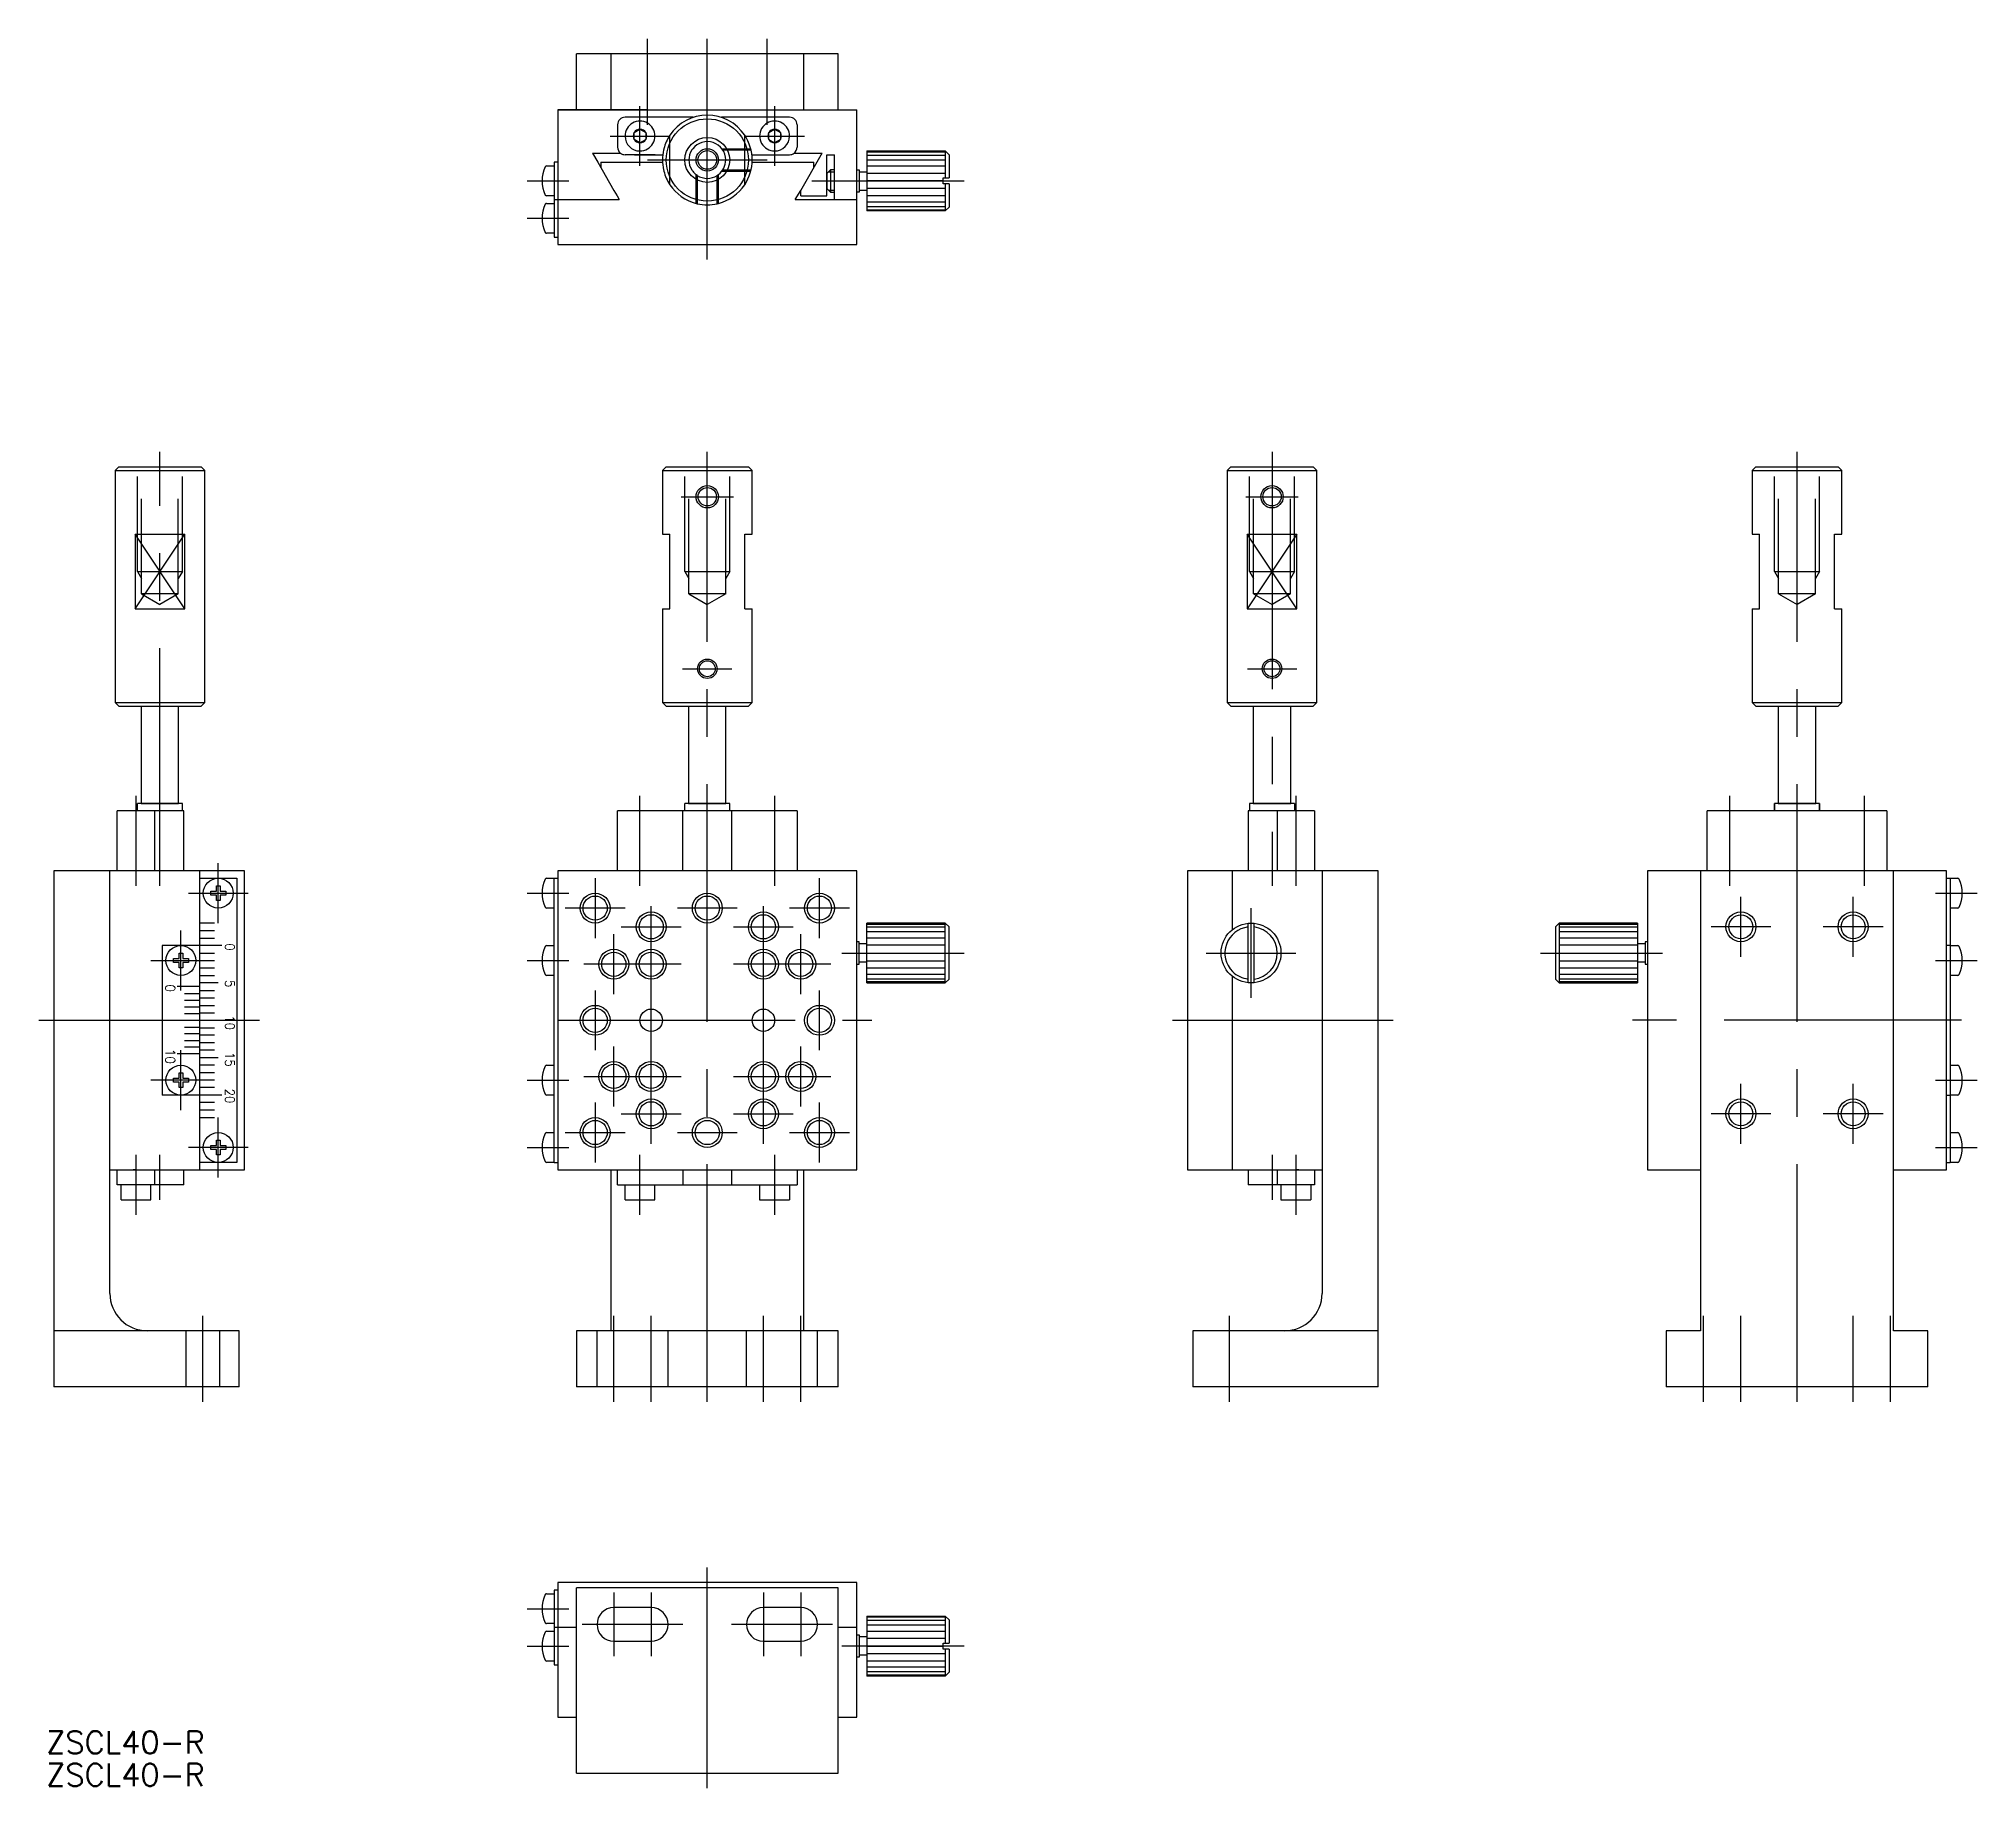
# Model space of a CAD drawing. Extents: x -88 to 172, y -103 to 131.
import ezdxf

# ---------------------------------------------------------------- set-up
doc = ezdxf.new("R2010")
doc.units = 0
doc.linetypes.add('CENTER', pattern=[50.8, 31.75, -6.35, 6.35, -6.35])
doc.linetypes.add('DASHED', pattern=[19.05, 12.7, -6.35])
doc.layers.get('0').update_dxf_attribs({"linetype": 'CONTINUOUS'})
doc.layers.add('CENTER', color=1, linetype='CENTER')
doc.styles.add('CONVERTER_2', font='txt.shx', dxfattribs={"width": 0.9})
doc.styles.get("Standard").update_dxf_attribs({"font": 'txt.shx', "height": 3, "bigfont": 'bigfont.shx'})

msp = doc.modelspace()

# ---------------------------------------------------------------- linework, layer by layer
at = {"color": 7, "linetype": 'CONTINUOUS'}
for p, q in [((-15.77, 121.72), (-15.77, 129.22)), ((19.23, 129.22), (-15.77, 129.22)), ((-11.17, 129.22), (-11.17, 121.72)), ((14.63, 121.72), (14.63, 129.22)), ((19.23, 121.72), (19.23, 129.22)), ((-18.27, 121.72), (19.23, 121.72)), ((-15.77, 121.72), (-18.27, 121.72)), ((-18.27, 121.72), (-18.27, 110.22)), ((-6.27, 121.72), (-15.77, 121.72)), ((-10.27, 119.72), (-10.27, 116.72)), ((-0.14, 120.72), (-9.27, 120.72)), ((12.73, 120.72), (3.61, 120.72)), ((13.73, 119.72), (13.73, 116.72)), ((19.23, 121.72), (21.73, 121.72)), ((21.73, 110.22), (21.73, 121.72)), ((-8.05, 118.67), (-7.27, 119.12)), ((-8.05, 117.77), (-8.05, 118.67)), ((-7.27, 117.32), (-8.05, 117.77)), ((-7.27, 119.12), (-6.49, 118.67)), ((-7.27, 117.32), (-6.49, 117.77)), ((-6.49, 118.67), (-6.49, 117.77)), ((9.95, 118.67), (10.73, 119.12)), ((9.95, 117.77), (9.95, 118.67)), ((9.95, 117.77), (10.73, 117.32)), ((10.73, 119.12), (11.51, 118.67)), ((11.51, 117.77), (10.73, 117.32)), ((11.51, 118.67), (11.51, 117.77)), ((-19.76, 114.22), (-18.77, 114.22)), ((-18.77, 114.72), (-18.77, 109.72)), ((-18.27, 114.72), (-18.77, 114.72)), ((-13.62, 115.92), (-12.92, 114.72)), ((-13.62, 115.92), (-9.87, 115.92)), ((-12.92, 114.72), (-10.75, 110.95)), ((-12.5, 114.72), (-12.5, 113.98)), ((-12.5, 114.72), (-4.26, 114.72)), ((-5.22, 115.72), (-9.27, 115.72)), ((-8.02, 115.72), (-4.22, 115.72)), ((7.69, 115.72), (12.73, 115.72)), ((7.73, 114.72), (15.97, 114.72)), ((13.33, 115.92), (17.08, 115.92)), ((14.22, 110.95), (16.97, 115.72)), ((15.97, 113.98), (15.97, 114.72)), ((16.97, 115.72), (17.08, 115.92)), ((17.72, 110.22), (17.72, 115.72)), ((17.72, 115.72), (18.72, 115.72)), ((18.72, 109.72), (18.72, 115.72)), ((23.06, 116.22), (33.56, 116.22)), ((23.06, 116.22), (23.06, 113.45)), ((33.56, 116.08), (23.06, 116.08)), ((23.06, 115.68), (33.56, 115.68)), ((23.06, 115.05), (33.56, 115.05)), ((23.06, 114.22), (33.56, 114.22)), ((33.56, 116.22), (33.56, 112.62)), ((34.06, 115.72), (33.56, 116.22)), ((34.06, 115.72), (34.06, 112.62)), ((18.22, 113.72), (17.72, 113.22)), ((17.72, 113.22), (17.72, 111.22)), ((17.72, 112.22), (17.72, 113.22)), ((18.22, 113.72), (18.22, 110.72)), ((18.72, 113.72), (18.22, 113.72)), ((21.73, 113.72), (22.06, 113.72)), ((22.06, 113.72), (22.06, 110.72)), ((22.06, 113.45), (23.06, 113.45)), ((23.06, 113.45), (23.06, 112.22)), ((23.06, 113.26), (33.56, 113.26)), ((23.06, 112.22), (23.06, 111)), ((33.26, 112.22), (23.06, 112.22)), ((33.26, 112.22), (33.26, 112.62)), ((33.26, 112.62), (34.06, 112.62)), ((33.26, 111.82), (33.26, 112.22)), ((34.06, 111.82), (33.26, 111.82)), ((33.56, 111.82), (33.56, 108.22)), ((34.06, 111.82), (34.06, 108.72)), ((-18.77, 110.22), (-19.76, 110.22)), ((-19.76, 109.22), (-18.77, 109.22)), ((-18.77, 109.72), (-18.77, 104.72)), ((-18.77, 109.72), (-18.27, 109.72)), ((-18.27, 110.22), (-18.27, 109.72)), ((-18.27, 109.72), (-18.27, 109.22)), ((-18.27, 109.72), (-10.04, 109.72)), ((-18.27, 109.22), (-18.27, 107.72)), ((-18.27, 109.22), (-18.27, 107.72)), ((-10.75, 110.95), (-10.32, 110.22)), ((-10.32, 110.22), (-10.04, 109.72)), ((13.5, 109.72), (14.22, 110.95)), ((13.5, 109.72), (18.25, 109.72)), ((13.62, 109.72), (21.73, 109.72)), ((14.22, 110.22), (14.22, 110.95)), ((14.22, 110.22), (17.72, 110.22)), ((17.72, 111.22), (18.22, 110.72)), ((18.22, 110.72), (18.72, 110.72)), ((22.06, 110.72), (21.73, 110.72)), ((21.73, 109.72), (21.73, 110.22)), ((21.73, 109.72), (21.73, 110.22)), ((21.73, 103.72), (21.73, 109.72)), ((22.06, 111), (23.06, 111)), ((33.56, 111.19), (23.06, 111.19)), ((23.06, 111), (23.06, 108.36)), ((33.56, 110.22), (23.06, 110.22)), ((33.56, 109.39), (23.06, 109.39)), ((-18.27, 107.72), (-18.27, 103.72)), ((33.56, 108.76), (23.06, 108.76)), ((23.06, 108.36), (23.06, 108.22)), ((23.06, 108.36), (33.56, 108.36)), ((33.56, 108.22), (23.06, 108.22)), ((33.56, 108.22), (34.06, 108.72)), ((-18.77, 105.22), (-19.76, 105.22)), ((-18.77, 104.72), (-18.27, 104.72)), ((-18.27, 103.72), (21.73, 103.72)), ((-76.97, 74), (-77.47, 73.5)), ((-77.47, 73.5), (-77.47, 66)), ((-77.47, 73.5), (-65.47, 73.5)), ((-76.97, 74), (-65.97, 74)), ((-74.47, 74), (-73.93, 74)), ((-73.93, 74), (-69.02, 74)), ((-69.02, 74), (-68.47, 74)), ((-65.47, 73.5), (-65.97, 74)), ((-65.47, 66), (-65.47, 73.5)), ((-3.77, 74), (-4.27, 73.5)), ((-4.27, 73.5), (7.73, 73.5)), ((-4.27, 73.5), (-4.27, 66)), ((-3.77, 74), (-1.27, 74)), ((-1.27, 74), (-0.72, 74)), ((-0.72, 74), (4.19, 74)), ((4.19, 74), (4.73, 74)), ((4.73, 74), (7.23, 74)), ((7.73, 73.5), (7.23, 74)), ((7.73, 66), (7.73, 73.5)), ((71.75, 74), (71.25, 73.5)), ((71.25, 73.5), (71.25, 66)), ((71.25, 73.5), (83.25, 73.5)), ((71.75, 74), (82.75, 74)), ((74.25, 74), (74.79, 74)), ((74.79, 74), (79.71, 74)), ((79.71, 74), (80.25, 74)), ((83.25, 73.5), (82.75, 74)), ((83.25, 66), (83.25, 73.5)), ((141.96, 74), (141.46, 73.5)), ((141.46, 73.5), (141.46, 66)), ((141.46, 73.5), (153.46, 73.5)), ((141.96, 74), (152.96, 74)), ((144.46, 74), (145, 74)), ((145, 74), (149.92, 74)), ((149.92, 74), (150.46, 74)), ((153.46, 73.5), (152.96, 74)), ((153.46, 66), (153.46, 73.5)), ((-77.47, 66), (-77.47, 42.5)), ((-74.79, 65), (-71.47, 65)), ((-74.79, 65), (-74.79, 55)), ((-71.47, 65), (-68.16, 65)), ((-68.16, 55), (-68.16, 65)), ((-65.47, 42.5), (-65.47, 66)), ((-4.27, 66), (-4.27, 65)), ((-4.27, 65), (-3.27, 65)), ((-3.27, 55), (-3.27, 65)), ((6.73, 55), (6.73, 65)), ((6.73, 65), (7.73, 65)), ((7.73, 65), (7.73, 66)), ((71.25, 66), (71.25, 42.5)), ((73.93, 65), (73.93, 55)), ((73.93, 65), (77.25, 65)), ((77.25, 65), (80.57, 65)), ((80.57, 55), (80.57, 65)), ((83.25, 42.5), (83.25, 66)), ((141.46, 66), (141.46, 65)), ((141.46, 65), (142.46, 65)), ((142.46, 55), (142.46, 65)), ((152.46, 65), (153.46, 65)), ((152.46, 55), (152.46, 65)), ((153.46, 65), (153.46, 66)), ((-74.79, 55), (-71.47, 55)), ((-71.47, 55), (-68.16, 55)), ((-4.27, 55), (-4.27, 42.5)), ((-4.27, 55), (-3.27, 55)), ((6.73, 55), (7.73, 55)), ((7.73, 42.5), (7.73, 55)), ((73.93, 55), (77.25, 55)), ((77.25, 55), (80.57, 55)), ((141.46, 55), (141.46, 42.5)), ((141.46, 55), (142.46, 55)), ((152.46, 55), (153.46, 55)), ((153.46, 42.5), (153.46, 55)), ((-77.47, 42.5), (-65.47, 42.5)), ((-77.47, 42.5), (-76.97, 42)), ((-76.97, 42), (-65.97, 42)), ((-73.97, 42), (-73.97, 29)), ((-68.97, 29), (-68.97, 42)), ((-65.97, 42), (-65.47, 42.5)), ((-4.27, 42.5), (7.73, 42.5)), ((-4.27, 42.5), (-3.77, 42)), ((-3.77, 42), (7.23, 42)), ((-0.77, 42), (-0.77, 29)), ((4.23, 29), (4.23, 42)), ((7.23, 42), (7.73, 42.5)), ((71.25, 42.5), (83.25, 42.5)), ((71.25, 42.5), (71.75, 42)), ((71.75, 42), (82.75, 42)), ((74.75, 42), (74.75, 29)), ((79.75, 29), (79.75, 42)), ((82.75, 42), (83.25, 42.5)), ((141.46, 42.5), (153.46, 42.5)), ((141.46, 42.5), (141.96, 42)), ((141.96, 42), (152.96, 42)), ((144.96, 42), (144.96, 29)), ((149.96, 29), (149.96, 42)), ((152.96, 42), (153.46, 42.5)), ((-68.47, 29), (-74.47, 29)), ((-68.47, 29), (-74.47, 29)), ((-74.47, 28), (-74.47, 29)), ((-73.97, 29), (-70.24, 29)), ((-73.97, 29), (-72.7, 29)), ((-73.97, 29), (-72.97, 29)), ((-73.97, 29), (-72.97, 29)), ((-72.97, 29), (-72.7, 29)), ((-72.97, 29), (-72.7, 29)), ((-72.7, 29), (-68.97, 29)), ((-70.24, 29), (-69.97, 29)), ((-70.24, 29), (-68.97, 29)), ((-70.24, 29), (-69.97, 29)), ((-69.97, 29), (-68.97, 29)), ((-69.97, 29), (-68.97, 29)), ((-68.47, 28), (-68.47, 29)), ((4.73, 29), (-1.27, 29)), ((4.73, 29), (-1.27, 29)), ((-1.27, 28), (-1.27, 29)), ((-0.77, 29), (-1.27, 29)), ((-0.77, 29), (-1.27, 29)), ((-1.27, 28), (-1.27, 29)), ((4.23, 29), (-0.77, 29)), ((4.23, 29), (-0.77, 29)), ((-0.77, 29), (0.23, 29)), ((-0.77, 29), (0.23, 29)), ((-0.77, 29), (0.5, 29)), ((-0.77, 29), (2.96, 29)), ((0.23, 29), (0.5, 29)), ((0.23, 29), (0.5, 29)), ((2.96, 29), (3.23, 29)), ((2.96, 29), (4.23, 29)), ((2.96, 29), (3.23, 29)), ((3.23, 29), (4.23, 29)), ((3.23, 29), (4.23, 29)), ((4.73, 29), (4.23, 29)), ((4.73, 29), (4.23, 29)), ((4.73, 28), (4.73, 29)), ((4.73, 28), (4.73, 29)), ((80.25, 29), (74.25, 29)), ((74.25, 29), (74.25, 28)), ((74.75, 29), (75.75, 29)), ((74.75, 29), (75.75, 29)), ((74.75, 29), (76.02, 29)), ((74.75, 29), (78.48, 29)), ((75.75, 29), (76.02, 29)), ((75.75, 29), (76.02, 29)), ((76.02, 29), (79.75, 29)), ((78.48, 29), (78.75, 29)), ((78.48, 29), (79.75, 29)), ((78.48, 29), (78.75, 29)), ((78.75, 29), (79.75, 29)), ((78.75, 29), (79.75, 29)), ((80.25, 29), (80.25, 28)), ((150.46, 29), (144.46, 29)), ((150.46, 29), (144.46, 29)), ((144.96, 29), (144.46, 29)), ((144.46, 29), (144.46, 28)), ((144.46, 29), (144.46, 28)), ((144.96, 29), (144.46, 29)), ((144.46, 28), (144.46, 29)), ((144.96, 29), (144.46, 29)), ((144.96, 29), (144.46, 29)), ((144.46, 28), (144.46, 29)), ((149.96, 29), (144.96, 29)), ((149.96, 29), (144.96, 29)), ((144.96, 29), (148.69, 29)), ((149.96, 29), (144.96, 29)), ((149.96, 29), (144.96, 29)), ((144.96, 29), (146.23, 29)), ((144.96, 29), (145.96, 29)), ((144.96, 29), (145.96, 29)), ((145.96, 29), (146.23, 29)), ((145.96, 29), (146.23, 29)), ((148.69, 29), (148.96, 29)), ((148.69, 29), (149.96, 29)), ((148.69, 29), (148.96, 29)), ((148.96, 29), (149.96, 29)), ((148.96, 29), (149.96, 29)), ((150.46, 29), (149.96, 29)), ((150.46, 29), (149.96, 29)), ((150.46, 29), (149.96, 29)), ((150.46, 29), (149.96, 29)), ((150.46, 29), (150.46, 28)), ((150.46, 29), (150.46, 28)), ((150.46, 28), (150.46, 29)), ((150.46, 28), (150.46, 29)), ((-77.17, 20), (-77.17, 28)), ((-72.17, 28), (-77.17, 28)), ((-72.17, 20), (-72.17, 28)), ((-68.27, 28), (-72.17, 28)), ((-68.27, 20), (-68.27, 28)), ((-10.27, 20), (-10.27, 28)), ((-3.27, 28), (-10.27, 28)), ((-1.52, 28), (-3.27, 28)), ((13.73, 28), (-1.52, 28)), ((-1.52, 20), (-1.52, 28)), ((4.98, 28), (4.98, 20)), ((13.73, 28), (13.73, 20)), ((74.05, 28), (74.05, 20)), ((77.95, 28), (74.05, 28)), ((77.95, 28), (77.95, 20)), ((82.95, 28), (77.95, 28)), ((82.95, 28), (82.95, 20)), ((135.46, 20), (135.46, 28)), ((144.96, 28), (135.46, 28)), ((149.96, 28), (144.96, 28)), ((150.46, 28), (149.96, 28)), ((159.46, 28), (150.46, 28)), ((159.46, 28), (159.46, 20)), ((-68.27, 20), (-68.27, 22)), ((74.05, 22), (74.05, 20)), ((-85.67, 20), (-85.67, -49)), ((-78.17, 20), (-85.67, 20)), ((-78.17, -20), (-78.17, 20)), ((-78.17, -20), (-78.17, 20)), ((-78.17, -36.5), (-78.17, 20)), ((-69.17, 20), (-78.17, 20)), ((-68.27, 20), (-78.17, 20)), ((-77.17, 20), (-78.17, 20)), ((-60.17, 20), (-69.17, 20)), ((-66.17, 20), (-66.17, -20)), ((-66.17, 19), (-61.17, 19)), ((-61.17, 19), (-61.17, 0)), ((-60.17, -20), (-60.17, 20)), ((-19.76, 19), (-18.77, 19)), ((-18.77, -19), (-18.77, 19)), ((-18.77, 19), (-18.27, 19)), ((-18.27, 20), (-18.27, -20)), ((-18.27, 20), (-18.27, 20)), ((-3.27, 20), (-18.27, 20)), ((-1.52, 20), (-3.27, 20)), ((19.73, 20), (-1.52, 20)), ((19.73, 20), (13.13, 20)), ((20.73, 20), (19.73, 20)), ((20.73, 20), (19.73, 20)), ((21.73, 20), (20.73, 20)), ((21.33, 20), (20.73, 20)), ((21.73, -20), (21.73, 20)), ((65.95, 20), (65.95, -16.5)), ((83.95, 20), (65.95, 20)), ((71.95, 12.12), (71.95, 20)), ((83.95, 20), (74.05, 20)), ((83.95, 20), (82.95, 20)), ((83.95, 20), (83.95, -36.5)), ((91.45, 20), (83.95, 20)), ((83.95, 20), (83.95, 14.75)), ((91.45, -49), (91.45, 20)), ((127.46, 20), (127.46, -20)), ((167.46, 20), (127.46, 20)), ((134.56, 20), (134.56, -20)), ((160.36, -20), (160.36, 20)), ((167.46, -20), (167.46, 20)), ((167.46, 20), (167.46, 20)), ((167.46, 19), (167.96, 19)), ((167.96, 19), (167.96, -19)), ((167.96, 19), (168.95, 19)), ((-64.67, 17.25), (-63.92, 17.25)), ((-64.67, 16.75), (-64.67, 17.25)), ((-63.92, 16.75), (-64.67, 16.75)), ((-63.92, 18), (-63.42, 18)), ((-63.92, 17.25), (-63.92, 18)), ((-63.92, 16), (-63.92, 16.75)), ((-63.42, 16), (-63.92, 16)), ((-63.42, 18), (-63.42, 17.25)), ((-63.42, 17.25), (-62.67, 17.25)), ((-63.42, 16.75), (-63.42, 16)), ((-62.67, 16.75), (-63.42, 16.75)), ((-62.67, 17.25), (-62.67, 16.75)), ((83.95, 17.25), (83.95, 12.75)), ((-64.17, 13), (-66.17, 13)), ((-18.77, 15), (-19.76, 15)), ((33.56, 13), (23.06, 13)), ((23.06, 10.22), (23.06, 13)), ((33.56, 5), (33.56, 13)), ((33.56, 13), (34.06, 12.5)), ((74.05, 5.02), (74.05, 12.98)), ((74.85, 5.02), (74.85, 12.98)), ((115.14, 12.5), (115.64, 13)), ((115.64, 13), (115.64, 5)), ((126.14, 13), (115.64, 13)), ((126.14, 13), (126.14, 10.22)), ((168.95, 15), (167.96, 15)), ((-66.17, 12), (-64.17, 12)), ((-66.17, 11), (-64.17, 11)), ((22.06, 10.5), (21.73, 10.5)), ((22.06, 7.5), (22.06, 10.5)), ((23.06, 12.86), (33.56, 12.86)), ((33.56, 12.46), (23.06, 12.46)), ((33.56, 11.83), (23.06, 11.83)), ((33.56, 11), (23.06, 11)), ((34.06, 5.5), (34.06, 12.5)), ((115.14, 12.5), (115.14, 5.5)), ((115.64, 12.86), (126.14, 12.86)), ((126.14, 12.46), (115.64, 12.46)), ((126.14, 11.83), (115.64, 11.83)), ((126.14, 11), (115.64, 11)), ((127.46, 10.5), (127.14, 10.5)), ((127.14, 10.5), (127.14, 7.5)), ((-71.17, 10), (-71.17, -10)), ((-63.17, 10), (-71.17, 10)), ((-69.67, 7.75), (-69.67, 8.25)), ((-69.67, 8.25), (-68.92, 8.25)), ((-69.67, 8.25), (-68.92, 8.25)), ((-69.67, 7.75), (-69.67, 8.25)), ((-68.92, 8.25), (-68.92, 9)), ((-68.92, 9), (-68.42, 9)), ((-68.92, 9), (-68.42, 9)), ((-68.92, 8.25), (-68.92, 9)), ((-68.42, 9), (-68.42, 8.25)), ((-68.42, 9), (-68.42, 8.25)), ((-68.42, 8.25), (-67.67, 8.25)), ((-67.67, 8.25), (-67.67, 7.75)), ((-66.17, 9), (-64.17, 9)), ((-66.17, 8), (-64.17, 8)), ((-19.76, 10), (-18.77, 10)), ((23.06, 10.22), (22.06, 10.22)), ((23.06, 9), (23.06, 10.22)), ((33.56, 10.04), (23.06, 10.04)), ((23.06, 7.77), (23.06, 9)), ((23.06, 9), (33.56, 9)), ((23.06, 7.96), (33.56, 7.96)), ((83.95, 10.25), (83.95, -20)), ((126.14, 10.04), (115.64, 10.04)), ((115.64, 9), (126.14, 9)), ((115.64, 7.96), (126.14, 7.96)), ((127.14, 10.22), (126.14, 10.22)), ((126.14, 10.22), (126.14, 9)), ((126.14, 9), (126.14, 7.77)), ((167.96, 10), (167.46, 10)), ((167.96, 10), (168.95, 10)), ((-68.92, 7.75), (-69.67, 7.75)), ((-68.92, 7.75), (-69.67, 7.75)), ((-68.92, 7), (-68.92, 7.75)), ((-68.92, 7), (-68.92, 7.75)), ((-68.42, 7), (-68.92, 7)), ((-68.42, 7), (-68.92, 7)), ((-68.42, 7.75), (-68.42, 7)), ((-68.42, 7.75), (-68.42, 7)), ((-67.67, 7.75), (-68.42, 7.75)), ((-66.17, 7), (-64.17, 7)), ((-66.17, 6), (-64.17, 6)), ((-18.77, 6), (-19.76, 6)), ((21.73, 7.5), (22.06, 7.5)), ((23.06, 7.77), (22.06, 7.77)), ((23.06, 5.14), (23.06, 7.77)), ((23.06, 7), (33.56, 7)), ((23.06, 6.17), (33.56, 6.17)), ((23.06, 5.54), (33.56, 5.54)), ((34.06, 5.5), (33.56, 5)), ((71.95, -20), (71.95, 5.88)), ((115.64, 5), (115.14, 5.5)), ((115.64, 7), (126.14, 7)), ((115.64, 6.17), (126.14, 6.17)), ((115.64, 5.54), (126.14, 5.54)), ((127.14, 7.77), (126.14, 7.77)), ((126.14, 7.77), (126.14, 5.14)), ((127.14, 7.5), (127.46, 7.5)), ((168.95, 6), (167.96, 6)), ((-66.17, 4.5), (-69.17, 4.5)), ((-68.17, 3.6), (-66.17, 3.6)), ((-68.17, 2.7), (-66.17, 2.7)), ((-63.67, 5), (-66.17, 5)), ((-66.17, 4), (-64.17, 4)), ((-66.17, 3), (-64.17, 3)), ((23.06, 5), (23.06, 5.14)), ((33.56, 5.14), (23.06, 5.14)), ((23.06, 5), (33.56, 5)), ((126.14, 5.14), (115.64, 5.14)), ((115.64, 5), (126.14, 5)), ((126.14, 5.14), (126.14, 5)), ((-68.17, 1.8), (-66.17, 1.8)), ((-68.17, 0.9), (-66.17, 0.9)), ((-66.17, 2), (-64.17, 2)), ((-66.17, 1), (-64.17, 1)), ((-68.67, 0), (-66.17, 0)), ((-68.17, -0.9), (-66.17, -0.9)), ((-66.17, -1.8), (-68.17, -1.8)), ((-66.17, 0), (-63.17, 0)), ((-66.17, -1), (-64.17, -1)), ((-64.17, -2), (-66.17, -2)), ((-61.17, 0), (-61.17, -19)), ((-66.17, -4.5), (-69.17, -4.5)), ((-68.17, -2.7), (-66.17, -2.7)), ((-66.17, -3.6), (-68.17, -3.6)), ((-64.17, -3), (-66.17, -3)), ((-64.17, -4), (-66.17, -4)), ((-63.67, -5), (-66.17, -5)), ((-69.67, -7.75), (-68.92, -7.75)), ((-69.67, -8.25), (-69.67, -7.75)), ((-69.67, -8.25), (-69.67, -7.75)), ((-69.67, -7.75), (-68.92, -7.75)), ((-68.92, -7.75), (-68.92, -7)), ((-68.92, -7), (-68.42, -7)), ((-68.92, -7), (-68.42, -7)), ((-68.92, -7.75), (-68.92, -7)), ((-68.42, -7), (-68.42, -7.75)), ((-68.42, -7), (-68.42, -7.75)), ((-68.42, -7.75), (-67.67, -7.75)), ((-67.67, -7.75), (-67.67, -8.25)), ((-64.17, -6), (-66.17, -6)), ((-64.17, -7), (-66.17, -7)), ((-19.76, -6), (-18.77, -6)), ((167.96, -6), (168.95, -6)), ((-78.17, -14.75), (-78.17, -10.25)), ((-78.17, -14.75), (-78.17, -10.25)), ((-63.17, -10), (-71.17, -10)), ((-68.92, -8.25), (-69.67, -8.25)), ((-68.92, -8.25), (-69.67, -8.25)), ((-68.92, -9), (-68.92, -8.25)), ((-68.92, -9), (-68.92, -8.25)), ((-68.42, -9), (-68.92, -9)), ((-68.42, -9), (-68.92, -9)), ((-68.42, -8.25), (-68.42, -9)), ((-67.67, -8.25), (-68.42, -8.25)), ((-68.42, -8.25), (-68.42, -9)), ((-64.17, -8), (-66.17, -8)), ((-64.17, -9), (-66.17, -9)), ((-18.77, -10), (-19.76, -10)), ((83.95, -10.25), (83.95, -14.75)), ((83.95, -10.25), (83.95, -14.75)), ((167.46, -10), (167.96, -10)), ((168.95, -10), (167.96, -10)), ((-64.17, -11), (-66.17, -11)), ((-64.17, -12), (-66.17, -12)), ((-66.17, -13), (-64.17, -13)), ((-19.76, -15), (-18.77, -15)), ((167.96, -15), (168.95, -15)), ((-64.67, -17.25), (-64.67, -16.75)), ((-64.67, -16.75), (-63.92, -16.75)), ((-63.92, -17.25), (-64.67, -17.25)), ((-63.92, -16), (-63.42, -16)), ((-63.92, -16.75), (-63.92, -16)), ((-63.92, -18), (-63.92, -17.25)), ((-63.42, -18), (-63.92, -18)), ((-63.42, -16), (-63.42, -16.75)), ((-63.42, -16.75), (-62.67, -16.75)), ((-62.67, -17.25), (-63.42, -17.25)), ((-63.42, -17.25), (-63.42, -18)), ((-62.67, -16.75), (-62.67, -17.25)), ((65.95, -16.5), (65.95, -20)), ((-78.17, -20), (-69.17, -20)), ((-78.17, -20), (-77.17, -20)), ((-77.17, -20), (-74.47, -20)), ((-77.17, -22), (-77.17, -20)), ((-75.47, -20), (-74.77, -20)), ((-74.77, -20), (-75.07, -20)), ((-74.67, -20), (-68.27, -20)), ((-74.67, -20), (-74.67, -20)), ((-72.17, -22), (-72.17, -20)), ((-69.17, -20), (-60.17, -20)), ((-68.27, -22), (-68.27, -20)), ((-68.27, -22), (-68.27, -20)), ((-61.17, -19), (-66.17, -19)), ((-18.77, -19), (-19.76, -19)), ((-18.77, -19), (-18.27, -19)), ((-18.27, -20), (-11.17, -20)), ((-11.17, -20), (-11.17, -41.5)), ((-11.17, -20), (-2.27, -20)), ((-10.27, -20), (-8.27, -20)), ((-10.27, -22), (-10.27, -20)), ((-2.27, -20), (-1.52, -20)), ((-1.52, -20), (4.98, -20)), ((-1.52, -20), (-1.52, -22)), ((4.98, -20), (5.73, -20)), ((4.98, -20), (4.98, -22)), ((5.73, -20), (13.13, -20)), ((11.73, -20), (13.13, -20)), ((13.13, -20), (14.63, -20)), ((13.13, -20), (19.73, -20)), ((13.73, -20), (13.73, -22)), ((14.63, -41.5), (14.63, -20)), ((14.63, -20), (19.73, -20)), ((19.73, -20), (20.73, -20)), ((19.73, -20), (20.73, -20)), ((20.73, -20), (21.73, -20)), ((20.73, -20), (21.33, -20)), ((65.95, -20), (71.95, -20)), ((71.95, -20), (76.95, -20)), ((71.95, -20), (83.95, -20)), ((74.05, -20), (74.05, -22)), ((74.05, -20), (74.05, -22)), ((74.05, -20), (76.95, -20)), ((76.95, -20), (80.85, -20)), ((76.95, -20), (80.45, -20)), ((77.95, -20), (77.95, -22)), ((80.25, -20), (82.95, -20)), ((80.45, -20), (80.45, -20)), ((80.55, -20), (81.25, -20)), ((80.85, -20), (80.55, -20)), ((82.95, -20), (83.95, -20)), ((82.95, -20), (82.95, -22)), ((127.46, -20), (128.46, -20)), ((127.86, -20), (128.46, -20)), ((128.46, -20), (129.46, -20)), ((128.46, -20), (129.46, -20)), ((129.46, -20), (134.56, -20)), ((134.56, -20), (134.56, -41.5)), ((160.36, -41.5), (160.36, -20)), ((160.36, -20), (167.46, -20)), ((167.46, -19), (167.96, -19)), ((168.95, -19), (167.96, -19)), ((-74.67, -22), (-77.17, -22)), ((-76.67, -24), (-76.67, -22)), ((-68.27, -22), (-74.67, -22)), ((-72.67, -24), (-72.67, -22)), ((-10.27, -22), (-2.27, -22)), ((-9.27, -24), (-9.27, -22)), ((-5.27, -24), (-5.27, -22)), ((-2.27, -22), (-1.52, -22)), ((-1.52, -22), (4.98, -22)), ((4.98, -22), (5.73, -22)), ((5.73, -22), (13.73, -22)), ((8.73, -22), (8.73, -24)), ((12.73, -22), (12.73, -24)), ((80.45, -22), (74.05, -22)), ((78.45, -22), (78.45, -24)), ((82.95, -22), (80.45, -22)), ((82.45, -22), (82.45, -24)), ((-76.67, -24), (-74.67, -24)), ((-74.67, -24), (-72.67, -24)), ((-9.27, -24), (-5.27, -24)), ((8.73, -24), (12.73, -24)), ((78.45, -24), (80.45, -24)), ((80.45, -24), (82.45, -24)), ((-60.87, -41.5), (-85.67, -41.5)), ((-60.87, -49), (-60.87, -41.5)), ((19.23, -41.5), (-15.77, -41.5)), ((-15.77, -41.5), (-15.77, -49)), ((19.23, -49), (19.23, -41.5)), ((66.65, -41.5), (66.65, -49)), ((91.45, -41.5), (66.65, -41.5)), ((129.96, -41.5), (129.96, -49)), ((134.56, -41.5), (129.96, -41.5)), ((164.96, -41.5), (160.36, -41.5)), ((164.96, -49), (164.96, -41.5)), ((-60.87, -49), (-85.67, -49)), ((19.23, -49), (-15.77, -49)), ((91.45, -49), (66.65, -49)), ((164.96, -49), (129.96, -49)), ((21.73, -75.16), (-18.27, -75.16)), ((-18.27, -75.16), (-18.27, -81.16)), ((21.73, -81.16), (21.73, -75.16)), ((-19.76, -76.66), (-18.77, -76.66)), ((-18.77, -76.16), (-18.77, -81.16)), ((-18.27, -76.16), (-18.77, -76.16)), ((19.23, -75.86), (-15.77, -75.86)), ((19.23, -75.86), (-15.77, -75.86)), ((-15.77, -81.16), (-15.77, -75.86)), ((19.23, -81.16), (19.23, -75.86)), ((-18.27, -79.16), (-18.27, -80.66)), ((-5.77, -78.51), (-10.77, -78.51)), ((14.23, -78.51), (9.23, -78.51)), ((23.06, -79.66), (33.56, -79.66)), ((23.06, -79.66), (23.06, -79.79)), ((23.06, -79.79), (23.06, -82.43)), ((33.56, -79.79), (23.06, -79.79)), ((23.06, -80.19), (33.56, -80.19)), ((34.06, -80.16), (33.56, -79.66)), ((33.56, -79.66), (33.56, -83.26)), ((34.06, -80.16), (34.06, -83.26)), ((-18.77, -80.66), (-19.76, -80.66)), ((-19.76, -81.66), (-18.77, -81.66)), ((-18.77, -81.16), (-18.77, -81.66)), ((-15.77, -81.16), (-18.77, -81.16)), ((-18.77, -81.66), (-18.77, -86.16)), ((-18.27, -80.66), (-18.27, -81.66)), ((-18.27, -81.16), (-18.27, -93.16)), ((-15.77, -93.16), (-15.77, -81.16)), ((19.23, -93.16), (19.23, -81.16)), ((21.73, -81.16), (19.23, -81.16)), ((21.73, -93.16), (21.73, -81.16)), ((21.73, -82.16), (21.73, -81.66)), ((21.73, -82.16), (22.06, -82.16)), ((22.06, -82.16), (22.06, -85.16)), ((23.06, -82.43), (22.06, -82.43)), ((23.06, -80.83), (33.56, -80.83)), ((23.06, -81.66), (33.56, -81.66)), ((23.06, -82.43), (23.06, -83.66)), ((23.06, -82.62), (33.56, -82.62)), ((-10.77, -83.01), (-5.77, -83.01)), ((9.23, -83.01), (14.23, -83.01)), ((22.06, -85.16), (21.73, -85.16)), ((23.06, -84.88), (22.06, -84.88)), ((23.06, -83.66), (33.26, -83.66)), ((23.06, -83.66), (23.06, -84.88)), ((33.56, -84.69), (23.06, -84.69)), ((23.06, -84.88), (23.06, -87.66)), ((33.26, -83.26), (34.06, -83.26)), ((33.26, -83.66), (33.26, -83.26)), ((33.26, -84.06), (33.26, -83.66)), ((34.06, -84.06), (33.26, -84.06)), ((33.56, -84.06), (33.56, -87.66)), ((34.06, -84.06), (34.06, -87.16)), ((-18.77, -85.66), (-19.76, -85.66)), ((-18.77, -86.16), (-18.27, -86.16)), ((33.56, -85.66), (23.06, -85.66)), ((33.56, -86.49), (23.06, -86.49)), ((33.56, -87.12), (23.06, -87.12)), ((23.06, -87.52), (33.56, -87.52)), ((33.56, -87.66), (23.06, -87.66)), ((33.56, -87.66), (34.06, -87.16)), ((-18.27, -93.16), (-15.77, -93.16)), ((-15.77, -100.66), (-15.77, -93.16)), ((-15.77, -100.66), (-15.77, -93.16)), ((19.23, -93.16), (21.73, -93.16)), ((19.23, -100.66), (19.23, -93.16)), ((19.23, -100.66), (19.23, -93.16)), ((-15.77, -100.66), (17.23, -100.66)), ((-15.77, -100.66), (17.23, -100.66)), ((17.23, -100.66), (19.23, -100.66)), ((17.23, -100.66), (19.23, -100.66))]:
    msp.add_line(p, q, dxfattribs=at)
at = {"color": 3, "linetype": 'DASHED'}
for p, q in [((-3.27, 111.7), (-3.27, 118.34)), ((6.73, 111.7), (6.73, 118.34)), ((3.68, 116.52), (7.54, 116.52)), ((3.8, 116.36), (7.58, 116.36)), ((0.23, 109.21), (0.23, 113.07)), ((0.4, 109.17), (0.4, 112.96)), ((3.07, 109.17), (3.07, 112.96)), ((3.23, 109.21), (3.23, 113.07)), ((3.68, 113.52), (7.54, 113.52)), ((3.8, 113.68), (7.58, 113.68)), ((-74.47, 60), (-74.47, 74)), ((-73.93, 57), (-73.93, 74)), ((-69.02, 57), (-69.02, 74)), ((-68.47, 60), (-68.47, 74)), ((-1.27, 60), (-1.27, 74)), ((-0.72, 57), (-0.72, 74)), ((4.19, 57), (4.19, 74)), ((4.73, 60), (4.73, 74)), ((74.25, 60), (74.25, 74)), ((74.79, 57), (74.79, 74)), ((79.71, 57), (79.71, 74)), ((80.25, 60), (80.25, 74)), ((144.46, 60), (144.46, 74)), ((145, 57), (145, 74)), ((149.92, 57), (149.92, 74)), ((150.46, 60), (150.46, 74)), ((-74.47, 60), (-68.47, 60)), ((-74.47, 60), (-73.93, 59.06)), ((-68.47, 60), (-69.02, 59.06)), ((-1.27, 60), (4.73, 60)), ((-1.27, 60), (-0.72, 59.06)), ((4.73, 60), (4.19, 59.06)), ((74.25, 60), (80.25, 60)), ((74.25, 60), (74.79, 59.06)), ((80.25, 60), (79.71, 59.06)), ((144.46, 60), (150.46, 60)), ((144.46, 60), (145, 59.06)), ((150.46, 60), (149.92, 59.06)), ((-69.02, 57), (-73.93, 57)), ((-73.93, 57), (-71.47, 55.58)), ((-69.02, 57), (-71.47, 55.58)), ((4.19, 57), (-0.72, 57)), ((-0.72, 57), (1.73, 55.58)), ((4.19, 57), (1.73, 55.58)), ((79.71, 57), (74.79, 57)), ((74.79, 57), (77.25, 55.58)), ((79.71, 57), (77.25, 55.58)), ((149.92, 57), (145, 57)), ((145, 57), (147.46, 55.58)), ((149.92, 57), (147.46, 55.58)), ((-68.02, -41.5), (-68.02, -49)), ((-63.52, -41.5), (-63.52, -49)), ((-13.02, -49), (-13.02, -41.5)), ((-3.52, -49), (-3.52, -41.5)), ((6.98, -49), (6.98, -41.5)), ((16.48, -49), (16.48, -41.5))]:
    msp.add_line(p, q, dxfattribs=at)
at = {"color": 3, "linetype": 'CONTINUOUS'}
for p, q in [((17.95, 113.45), (18.72, 113.45)), ((17.95, 110.99), (18.72, 110.99)), ((-68.16, 55), (-74.79, 65)), ((-74.79, 55), (-68.16, 65)), ((80.57, 55), (73.93, 65)), ((80.57, 65), (73.93, 55))]:
    msp.add_line(p, q, dxfattribs=at)
at = {"color": 7, "linetype": 'CONTINUOUS'}
for centre, radius in [((1.73, 115.02), 5.5), ((1.73, 115.02), 1.5), ((1.73, 115.02), 1.25), ((1.73, 70), 1.23), ((77.25, 70), 1.23), ((1.73, 47), 1.06), ((77.25, 47), 1.06), ((-63.67, 17), 2), ((-13.27, 15), 1.62), ((1.73, 15), 1.62), ((16.73, 15), 1.62), ((-5.77, 12.5), 1.62), ((9.23, 12.5), 1.62), ((74.45, 9), 4), ((139.96, 12.5), 1.6), ((154.96, 12.5), 1.6), ((-68.67, 8), 2), ((-10.77, 7.5), 1.62), ((-5.77, 7.5), 1.62), ((9.23, 7.5), 1.62), ((14.23, 7.5), 1.62), ((-13.27, 0), 1.62), ((-5.77, 0), 1.5), ((9.23, 0), 1.5), ((16.73, 0), 1.62), ((-68.67, -8), 2), ((-10.77, -7.5), 1.62), ((-5.77, -7.5), 1.62), ((9.23, -7.5), 1.62), ((14.23, -7.5), 1.62), ((-5.77, -12.5), 1.62), ((9.23, -12.5), 1.62), ((139.96, -12.5), 1.6), ((154.96, -12.5), 1.6), ((-63.67, -17), 2), ((-13.27, -15), 2), ((-13.27, -15), 1.62), ((1.73, -15), 1.62), ((16.73, -15), 1.62)]:
    msp.add_circle(centre, radius, dxfattribs=at)
at = {"color": 3, "linetype": 'CONTINUOUS'}
for centre, radius in [((1.73, 115.02), 3), ((1.73, 70), 1.5), ((77.25, 70), 1.5), ((1.73, 47), 1.3), ((77.25, 47), 1.3), ((-13.27, 15), 2), ((1.73, 15), 2), ((16.73, 15), 2), ((-5.77, 12.5), 2), ((9.23, 12.5), 2), ((139.96, 12.5), 2), ((154.96, 12.5), 2), ((-10.77, 7.5), 2), ((-5.77, 7.5), 2), ((9.23, 7.5), 2), ((14.23, 7.5), 2), ((-13.27, 0), 2), ((16.73, 0), 2), ((-10.77, -7.5), 2), ((-5.77, -7.5), 2), ((9.23, -7.5), 2), ((14.23, -7.5), 2), ((-5.77, -12.5), 2), ((9.23, -12.5), 2), ((139.96, -12.5), 2), ((154.96, -12.5), 2), ((-13.27, -15), 2), ((1.73, -15), 2), ((16.73, -15), 2)]:
    msp.add_circle(centre, radius, dxfattribs=at)
at = {"color": 7, "linetype": 'CONTINUOUS'}
for centre, radius, start, end in [((-9.27, 119.72), 1, 90, 180), ((-7.27, 118.22), 2, 90, 150), ((-7.27, 118.22), 2, 30, 90), ((1.73, 115.02), 6, 33.5573, 146.4427), ((10.73, 118.22), 2, 90, 150), ((10.73, 118.22), 2, 30, 90), ((12.73, 119.72), 1, 0, 90), ((-9.27, 116.72), 1, 180, 233.1301), ((-7.27, 118.22), 2, 150, 180), ((-7.27, 118.22), 2, 180, 270), ((-7.27, 118.22), 0.9, 150, 210), ((-7.27, 118.22), 0.9, 90, 150), ((-7.27, 118.22), 0.9, 210, 270), ((-7.27, 118.22), 0.9, 30, 90), ((-7.27, 118.22), 0.9, 270, 330), ((-7.27, 118.22), 2, 270, 330), ((-7.27, 118.22), 0.9, 330, 30), ((-7.27, 118.22), 2, 330, 30), ((1.73, 115.02), 6, 146.4427, 165.5225), ((1.73, 115.02), 2.46, 0, 142.4012), ((1.73, 115.02), 6, 326.4427, 33.5573), ((10.73, 118.22), 2, 150, 210), ((10.73, 118.22), 2, 210, 270), ((10.73, 118.22), 0.9, 150, 210), ((10.73, 118.22), 0.9, 90, 150), ((10.73, 118.22), 0.9, 210, 270), ((10.73, 118.22), 0.9, 30, 90), ((10.73, 118.22), 2, 270, 0), ((10.73, 118.22), 0.9, 270, 330), ((10.73, 118.22), 0.9, 0, 30), ((10.73, 118.22), 0.9, 330, 0), ((10.73, 118.22), 2, 0, 30), ((12.73, 116.72), 1, 306.8699, 0), ((-16.01, 112.22), 4.35, 154.3284, 205.6716), ((-19.76, 114.02), 0.2, 90, 154.3284), ((-9.27, 116.72), 1, 233.1301, 270), ((1.73, 115.02), 6, 167.1196, 192.8804), ((1.73, 115.02), 6, 165.5225, 167.1196), ((1.73, 115.02), 2.46, 147.0415, 212.9585), ((1.73, 115.02), 2.46, 142.4012, 147.0415), ((1.73, 115.02), 2.46, 307.5988, 0), ((12.73, 116.72), 1, 270, 306.8699), ((1.73, 115.02), 6, 192.8804, 194.4775), ((1.73, 115.02), 6, 194.4775, 213.5573), ((1.73, 115.02), 6, 213.5573, 255.5225), ((1.73, 115.02), 2.46, 212.9585, 217.5988), ((1.73, 115.02), 2.46, 217.5988, 232.4012), ((1.73, 115.02), 2.46, 232.4012, 237.0415), ((1.73, 115.02), 2.46, 237.0415, 302.9585), ((1.73, 115.02), 2.46, 302.9585, 307.5988), ((1.73, 115.02), 6, 284.4775, 326.4427), ((-16.01, 107.22), 4.35, 154.3284, 205.6716), ((-19.76, 110.42), 0.2, 205.6716, 270), ((-19.76, 109.02), 0.2, 90, 154.3284), ((1.73, 115.02), 6, 255.5225, 257.1196), ((1.73, 115.02), 6, 257.1196, 282.8804), ((1.73, 115.02), 6, 282.8804, 284.4775), ((-19.76, 105.42), 0.2, 205.6716, 270), ((-16.01, 17), 4.35, 154.3284, 205.6716), ((-19.76, 18.8), 0.2, 90, 154.3284), ((168.95, 18.8), 0.2, 25.6716, 90), ((165.21, 17), 4.35, 334.3284, 25.6716), ((-19.76, 15.2), 0.2, 205.6716, 270), ((168.95, 15.2), 0.2, 270, 334.3284), ((74.45, 9), 3.5, 96.5624, 225), ((74.45, 9), 3.5, 276.5624, 83.4376), ((-16.01, 8), 4.35, 154.3284, 205.6716), ((-19.76, 9.8), 0.2, 90, 154.3284), ((168.95, 9.8), 0.2, 25.6716, 90), ((165.21, 8), 4.35, 334.3284, 25.6716), ((-19.76, 6.2), 0.2, 205.6716, 270), ((74.45, 9), 3.5, 225, 263.4376), ((168.95, 6.2), 0.2, 270, 334.3284), ((-16.01, -8), 4.35, 154.3284, 205.6716), ((-19.76, -6.2), 0.2, 90, 154.3284), ((168.95, -6.2), 0.2, 25.6716, 90), ((165.21, -8), 4.35, 334.3284, 25.6716), ((-19.76, -9.8), 0.2, 205.6716, 270), ((168.95, -9.8), 0.2, 270, 334.3284), ((-16.01, -17), 4.35, 154.3284, 205.6716), ((-19.76, -15.2), 0.2, 90, 154.3284), ((168.95, -15.2), 0.2, 25.6716, 90), ((165.21, -17), 4.35, 334.3284, 25.6716), ((-19.76, -18.8), 0.2, 205.6716, 270), ((168.95, -18.8), 0.2, 270, 334.3284), ((-73.17, -36.5), 5, 180, 270), ((78.95, -36.5), 5, 270, 0), ((-16.01, -78.66), 4.35, 154.3284, 205.6716), ((-19.76, -76.86), 0.2, 90, 154.3284), ((-10.77, -80.76), 2.25, 90, 270), ((-5.77, -80.76), 2.25, 270, 90), ((9.23, -80.76), 2.25, 90, 270), ((14.23, -80.76), 2.25, 270, 90), ((-16.01, -83.66), 4.35, 154.3284, 205.6716), ((-19.76, -80.46), 0.2, 205.6716, 270), ((-19.76, -81.86), 0.2, 90, 154.3284), ((-19.76, -85.46), 0.2, 205.6716, 270)]:
    msp.add_arc(centre, radius, start, end, dxfattribs=at)
at = {"layer": 'CENTER', "color": 1, "linetype": 'CENTER'}
for p, q in [((-6.27, 119.72), (-6.27, 131.22)), ((1.73, 101.72), (1.73, 131.22)), ((9.73, 119.72), (9.73, 131.22)), ((1.73, 103.72), (1.73, 129.22)), ((-7.27, 114.22), (-7.27, 122.22)), ((10.73, 122.22), (10.73, 114.22)), ((-11.27, 118.22), (-3.27, 118.22)), ((6.73, 118.22), (14.73, 118.22)), ((-6.27, 115.02), (9.73, 115.02)), ((-22.37, 112.22), (-16.77, 112.22)), ((15.72, 112.22), (36.06, 112.22)), ((-22.37, 107.22), (-16.77, 107.22)), ((-71.47, 18), (-71.47, 76)), ((1.73, -51), (1.73, 76)), ((77.25, 76), (77.25, 18)), ((147.46, -51), (147.46, 76)), ((-1.77, 70), (5.23, 70)), ((73.75, 70), (80.75, 70)), ((-1.57, 47), (5.03, 47)), ((73.95, 47), (80.55, 47)), ((-74.67, 18), (-74.67, 30)), ((-7.27, 18), (-7.27, 30)), ((10.73, 30), (10.73, 18)), ((80.45, 30), (80.45, 18)), ((138.46, 18), (138.46, 30)), ((156.46, 30), (156.46, 18)), ((-63.67, 13), (-63.67, 21)), ((-13.27, 19), (-13.27, 11)), ((16.73, 11), (16.73, 19)), ((-67.67, 17), (-59.67, 17)), ((-22.37, 17), (-16.77, 17)), ((-5.77, -16.5), (-5.77, 16.5)), ((9.23, -16.5), (9.23, 16.5)), ((139.96, 8.5), (139.96, 16.5)), ((154.96, 8.5), (154.96, 16.5)), ((165.96, 17), (171.56, 17)), ((-9.27, 15), (-17.27, 15)), ((5.73, 15), (-2.27, 15)), ((20.73, 15), (12.73, 15)), ((74.45, 3), (74.45, 15)), ((-68.67, 4), (-68.67, 12)), ((-10.77, 3.5), (-10.77, 11.5)), ((-9.77, 12.5), (-1.77, 12.5)), ((5.23, 12.5), (13.23, 12.5)), ((14.23, 3.5), (14.23, 11.5)), ((143.96, 12.5), (135.96, 12.5)), ((158.96, 12.5), (150.96, 12.5)), ((-72.67, 8), (-64.67, 8)), ((-22.37, 8), (-16.77, 8)), ((19.73, 9), (36.06, 9)), ((68.45, 9), (80.45, 9)), ((113.14, 9), (129.46, 9)), ((165.96, 8), (171.56, 8)), ((-1.77, 7.5), (-14.77, 7.5)), ((18.23, 7.5), (5.23, 7.5)), ((-13.27, 4), (-13.27, -4)), ((16.73, -4), (16.73, 4)), ((-18.27, 0), (23.73, 0)), ((63.95, 0), (93.45, 0)), ((-87.67, 0), (-58.17, 0)), ((169.46, 0), (125.46, 0)), ((-68.67, -12), (-68.67, -4)), ((-10.77, -11.5), (-10.77, -3.5)), ((14.23, -11.5), (14.23, -3.5)), ((-14.77, -7.5), (-1.77, -7.5)), ((5.23, -7.5), (18.23, -7.5)), ((-64.67, -8), (-72.67, -8)), ((-66.67, -8), (-70.67, -8)), ((-22.37, -8), (-16.77, -8)), ((139.96, -16.5), (139.96, -8.5)), ((154.96, -16.5), (154.96, -8.5)), ((165.96, -8), (171.56, -8)), ((-13.27, -11), (-13.27, -19)), ((-9.77, -12.5), (-1.77, -12.5)), ((5.23, -12.5), (13.23, -12.5)), ((16.73, -19), (16.73, -11)), ((143.96, -12.5), (135.96, -12.5)), ((158.96, -12.5), (150.96, -12.5)), ((-63.67, -21), (-63.67, -13)), ((-17.27, -15), (-9.27, -15)), ((-2.27, -15), (5.73, -15)), ((12.73, -15), (20.73, -15)), ((-74.67, -26), (-74.67, -18)), ((-71.47, -24), (-71.47, -18)), ((-59.67, -17), (-67.67, -17)), ((-22.37, -17), (-16.77, -17)), ((-7.27, -26), (-7.27, -18)), ((10.73, -18), (10.73, -26)), ((77.25, -18), (77.25, -24)), ((80.45, -18), (80.45, -26)), ((165.96, -17), (171.56, -17)), ((-65.77, -39.5), (-65.77, -51)), ((-10.77, -51), (-10.77, -39.5)), ((-5.77, -51), (-5.77, -39.5)), ((9.23, -51), (9.23, -39.5)), ((14.23, -51), (14.23, -39.5)), ((71.55, -51), (71.55, -39.5)), ((134.96, -51), (134.96, -39.5)), ((139.96, -51), (139.96, -39.5)), ((154.96, -51), (154.96, -39.5)), ((159.96, -51), (159.96, -39.5)), ((1.73, -102.66), (1.73, -73.16)), ((-10.77, -76.51), (-10.77, -85.01)), ((-5.77, -76.51), (-5.77, -85.01)), ((9.23, -76.51), (9.23, -85.01)), ((14.23, -76.51), (14.23, -85.01)), ((-22.37, -78.66), (-16.77, -78.66)), ((-1.52, -80.76), (-15.02, -80.76)), ((18.48, -80.76), (4.98, -80.76)), ((-22.37, -83.66), (-16.77, -83.66)), ((36.06, -83.66), (19.73, -83.66))]:
    msp.add_line(p, q, dxfattribs=at)

# ---------------------------------------------------------------- texts
at = {"color": 7, "linetype": 'CONTINUOUS', "style": 'CONVERTER_2', "width": 0.9}
for s, height, p in [('0', 1.25, (-62.75, 10.28)), ('5', 1.25, (-62.75, 5.37)), ('0', 1.3, (-70.74, 4.79)), ('10', 1.25, (-62.75, 0.66)), ('10', 1.3, (-70.74, -3.82)), ('15', 1.25, (-62.75, -4.25)), ('20', 1.25, (-62.75, -9.16))]:
    msp.add_text(s, height=height, rotation=270, dxfattribs=at).set_placement(p)
at = {"color": 7, "linetype": 'CONTINUOUS'}
for p in [(-86.68, -98.03), (-86.68, -102.37)]:
    msp.add_text('ZSCL40-R', height=3, dxfattribs=at).set_placement(p)

doc.saveas('drawing.dxf')
